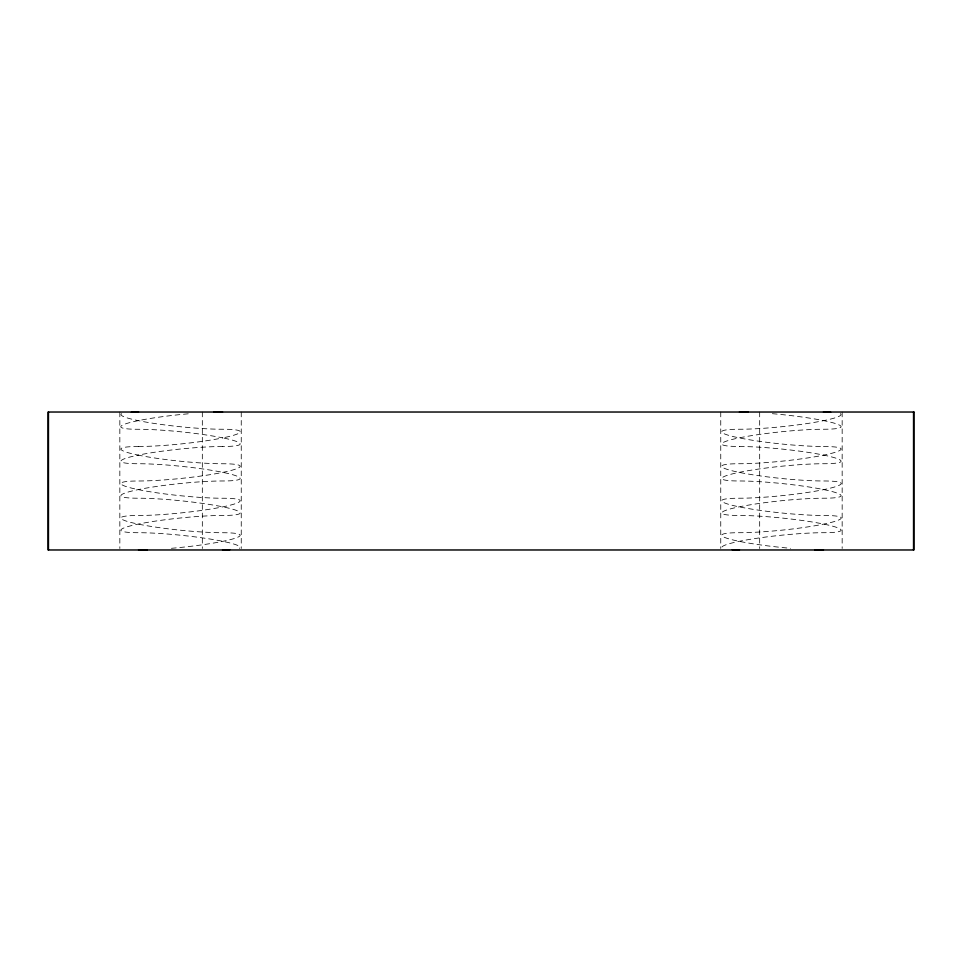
<?xml version="1.0" encoding="UTF-8"?>
<svg xmlns="http://www.w3.org/2000/svg" width="962" height="962" viewBox="0 0 962 962"><rect width="100%" height="100%" fill="white"/><g stroke="black" fill="none" stroke-linecap="round" stroke-linejoin="round"><path stroke-width="0.72" stroke-dasharray="4.81 3.61" d="M842.159 412.025L842.159 548.484M759.679 412.025L759.679 548.484M720.754 412.025L720.754 548.484M241.246 412.025L241.246 548.484M202.321 412.025L202.321 548.484M119.841 412.025L119.841 548.484M772.354 413.684A60.017 6.085 5.9 0 1 834.655 423.292A60.017 6.085 5.9 0 1 823.46 429.244A60.017 6.085 -5.9 0 0 739.141 437.878A60.017 6.085 -5.9 0 0 739.453 446.488M739.453 446.512A60.017 6.085 5.9 0 1 823.785 455.122A60.017 6.085 5.9 0 1 823.46 463.732A60.017 6.085 -5.9 0 0 739.141 472.366A60.017 6.085 -5.9 0 0 739.453 480.976A60.017 6.085 5.9 0 1 823.785 489.61A60.017 6.085 5.9 0 1 823.46 498.22A60.017 6.085 -5.9 0 0 739.141 506.854A60.017 6.085 -5.9 0 0 739.453 515.464A60.017 6.085 5.9 0 1 823.785 524.098A60.017 6.085 5.9 0 1 823.46 532.707A60.017 6.085 -5.9 0 0 754.136 538.684A60.017 6.085 -5.9 0 0 722.642 548.304M121.729 413.684A60.017 6.085 5.9 0 0 153.223 423.292A60.017 6.085 5.9 0 0 222.547 429.244A60.017 6.085 -5.9 0 1 222.859 437.878A60.017 6.085 5.9 0 1 222.547 446.488M138.54 446.488A60.017 6.085 -5.9 0 0 222.859 437.878A60.017 6.085 5.9 0 0 138.54 429.28A60.017 6.085 -5.9 0 1 127.345 423.292A60.017 6.085 -5.9 0 1 189.646 413.684M138.54 446.512A60.017 6.085 5.9 0 0 138.215 455.122A60.017 6.085 -5.9 0 0 138.54 463.732A60.017 6.085 5.9 0 1 222.859 472.366A60.017 6.085 5.9 0 1 222.547 480.976A60.017 6.085 -5.9 0 0 138.215 489.61A60.017 6.085 -5.9 0 0 138.54 498.22A60.017 6.085 5.9 0 1 222.859 506.854A60.017 6.085 5.9 0 1 222.547 515.464A60.017 6.085 -5.9 0 0 138.215 524.098A60.017 6.085 -5.9 0 0 138.54 532.707A60.017 6.085 5.9 0 1 207.864 538.684A60.017 6.085 5.9 0 1 239.358 548.304M171.428 548.304A60.017 6.085 -5.9 0 0 233.742 538.684A60.017 6.085 -5.9 0 0 222.547 532.732A60.017 6.085 5.9 0 1 138.215 524.098A60.017 6.085 5.9 0 1 138.54 515.488A60.017 6.085 -5.9 0 0 222.859 506.854A60.017 6.085 -5.9 0 0 222.547 498.244A60.017 6.085 5.9 0 1 138.215 489.61A60.017 6.085 5.9 0 1 138.54 481A60.017 6.085 -5.9 0 0 222.859 472.366A60.017 6.085 -5.9 0 0 222.547 463.756A60.017 6.085 5.9 0 1 138.215 455.122A60.017 6.085 -5.9 0 1 222.547 446.512M840.271 413.684A60.017 6.085 -5.9 0 1 808.777 423.292A60.017 6.085 -5.9 0 1 739.453 429.244A60.017 6.085 5.9 0 0 739.141 437.878A60.017 6.085 5.9 0 0 823.46 446.488M823.46 446.512A60.017 6.085 -5.9 0 1 823.785 455.122A60.017 6.085 -5.9 0 1 739.453 463.732A60.017 6.085 5.9 0 0 739.141 472.366A60.017 6.085 5.9 0 0 823.46 480.976A60.017 6.085 -5.9 0 1 823.785 489.61A60.017 6.085 -5.9 0 1 739.453 498.22A60.017 6.085 5.9 0 0 739.141 506.854A60.017 6.085 5.9 0 0 823.46 515.464A60.017 6.085 -5.9 0 1 823.785 524.098A60.017 6.085 -5.9 0 1 739.453 532.707A60.017 6.085 5.9 0 0 728.258 538.684A60.017 6.085 5.9 0 0 790.572 548.304"/><path stroke-width="1.44" d="M913.539 412.025L913.539 549.975M48.461 412.025L48.461 549.975M739.453 412.037A60.017 6.085 5.9 0 1 748.147 412.193M739.453 549.951A60.017 6.085 -5.9 0 1 732.298 549.795M131.373 412.193A60.017 6.085 5.9 0 1 138.54 412.037M147.222 549.795A60.017 6.085 -5.9 0 1 138.54 549.951M213.853 412.193A60.017 6.085 -5.9 0 1 222.547 412.037M229.702 549.795A60.017 6.085 5.9 0 1 222.547 549.951M823.46 412.037A60.017 6.085 -5.9 0 1 830.627 412.193M823.46 549.951A60.017 6.085 5.9 0 1 814.778 549.795M913.9 412.025L48.1 412.025L48.1 549.975L913.9 549.975L913.9 412.025"/></g></svg>
